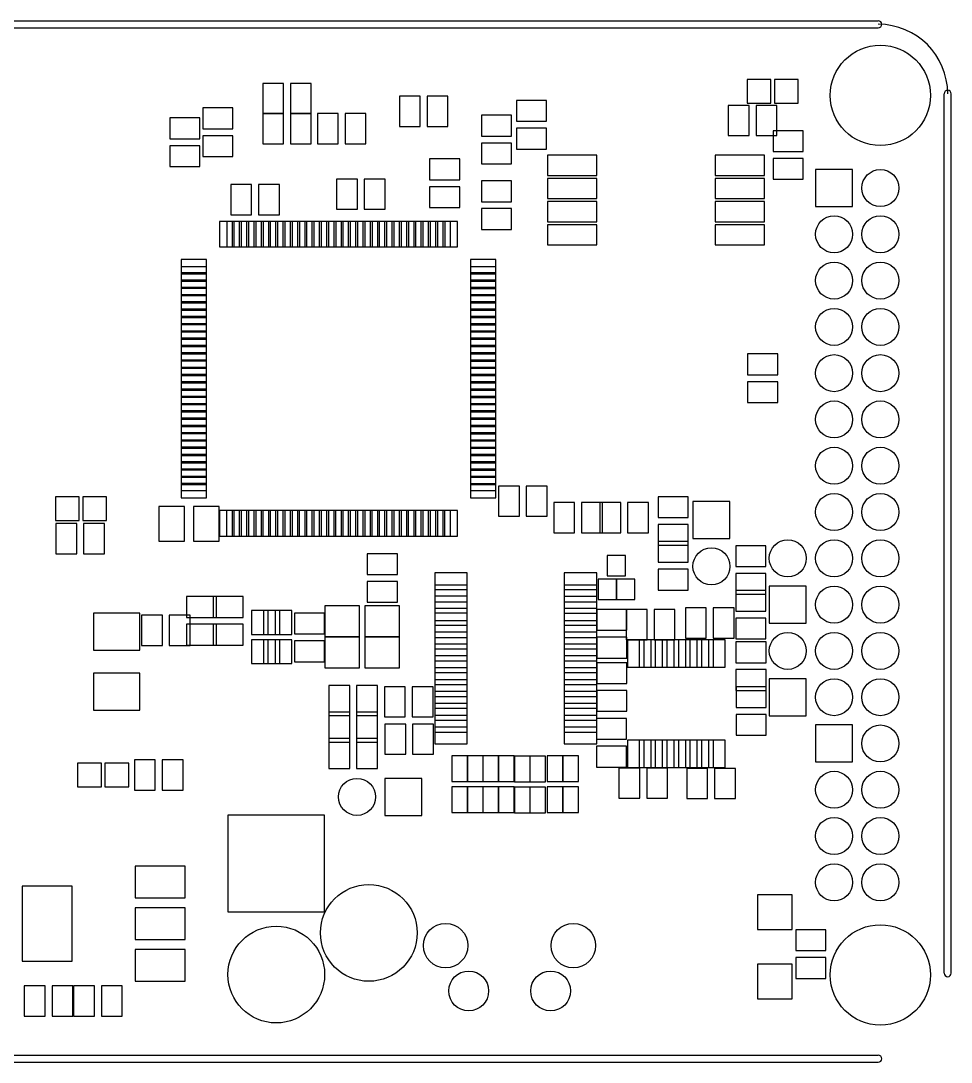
# Model space of a CAD drawing. Extents: x 32880 to 68030, y 27285 to 49782.
# Drawn here: x 47930 to 68030, y 27285 to 49782 of the extents above; entities that cross this region are included whole.
import ezdxf

# ---------------------------------------------------------------- set-up
doc = ezdxf.new("R2010")
doc.units = 0
doc.layers.add('BLACK', color=1, linetype='CONTINUOUS')

msp = doc.modelspace()

# ---------------------------------------------------------------- linework, layer by layer
at = {"layer": 'BLACK'}
for p, q in [((34455, 49782), (66455, 49782)), ((34455, 49632), (66455, 49632)), ((53606, 48428), (53156, 48428)), ((53156, 48428), (53156, 47778)), ((53606, 47778), (53606, 48428)), ((54206, 48428), (53756, 48428)), ((53756, 48428), (53756, 47778)), ((54206, 47778), (54206, 48428)), ((64135, 48518), (63621, 48518)), ((63621, 48518), (63621, 48004)), ((64135, 48004), (64135, 48518)), ((64725, 48518), (64211, 48518)), ((64211, 48518), (64211, 48004)), ((64725, 48004), (64725, 48518)), ((56109, 48152), (56109, 47502)), ((56559, 48152), (56109, 48152)), ((56559, 47502), (56559, 48152)), ((56709, 48152), (56709, 47502)), ((57159, 48152), (56709, 48152)), ((57159, 47502), (57159, 48152)), ((67880, 29207), (67880, 48207)), ((68030, 29207), (68030, 48207)), ((59290, 48061), (58640, 48061)), ((58640, 48061), (58640, 47611)), ((59290, 47611), (59290, 48061)), ((63665, 47956), (63215, 47956)), ((63215, 47956), (63215, 47306)), ((63621, 48004), (64135, 48004)), ((63665, 47306), (63665, 47956)), ((64265, 47956), (63815, 47956)), ((63815, 47956), (63815, 47306)), ((64211, 48004), (64725, 48004)), ((64265, 47306), (64265, 47956)), ((52510, 47900), (51860, 47900)), ((51860, 47900), (51860, 47450)), ((52510, 47450), (52510, 47900)), ((53156, 47778), (53606, 47778)), ((53606, 47778), (53156, 47778)), ((53156, 47778), (53156, 47128)), ((53606, 47128), (53606, 47778)), ((53756, 47778), (54206, 47778)), ((54206, 47778), (53756, 47778)), ((53756, 47778), (53756, 47128)), ((54206, 47128), (54206, 47778)), ((54337, 47778), (54337, 47128)), ((54787, 47778), (54337, 47778)), ((54787, 47128), (54787, 47778)), ((54937, 47778), (54937, 47128)), ((55387, 47778), (54937, 47778)), ((55387, 47128), (55387, 47778)), ((58534, 47742), (57884, 47742)), ((57884, 47742), (57884, 47292)), ((58534, 47292), (58534, 47742)), ((51801, 47683), (51151, 47683)), ((51151, 47683), (51151, 47233)), ((51801, 47233), (51801, 47683)), ((56109, 47502), (56559, 47502)), ((56709, 47502), (57159, 47502)), ((58640, 47611), (59290, 47611)), ((51860, 47450), (52510, 47450)), ((52510, 47300), (51860, 47300)), ((51860, 47300), (51860, 46850)), ((52510, 46850), (52510, 47300)), ((57884, 47292), (58534, 47292)), ((59290, 47461), (58640, 47461)), ((58640, 47461), (58640, 47011)), ((59290, 47011), (59290, 47461)), ((63215, 47306), (63665, 47306)), ((63815, 47306), (64265, 47306)), ((64833, 47408), (64183, 47408)), ((64183, 47408), (64183, 46958)), ((64833, 46958), (64833, 47408)), ((51151, 47233), (51801, 47233)), ((51801, 47083), (51151, 47083)), ((51151, 47083), (51151, 46633)), ((51801, 46633), (51801, 47083)), ((53156, 47128), (53606, 47128)), ((53756, 47128), (54206, 47128)), ((54337, 47128), (54787, 47128)), ((54937, 47128), (55387, 47128)), ((58534, 47142), (57884, 47142)), ((57884, 47142), (57884, 46692)), ((58534, 46692), (58534, 47142)), ((51860, 46850), (52510, 46850)), ((57412, 46797), (56762, 46797)), ((56762, 46797), (56762, 46347)), ((57412, 46347), (57412, 46797)), ((58640, 47011), (59290, 47011)), ((60372, 46878), (59306, 46878)), ((59306, 46878), (59306, 46442)), ((60372, 46442), (60372, 46878)), ((63994, 46878), (62928, 46878)), ((62928, 46878), (62928, 46442)), ((63994, 46442), (63994, 46878)), ((64183, 46958), (64833, 46958)), ((64833, 46808), (64183, 46808)), ((64183, 46808), (64183, 46358)), ((64833, 46358), (64833, 46808)), ((51151, 46633), (51801, 46633)), ((57884, 46692), (58534, 46692)), ((65900, 46570), (65100, 46570)), ((65100, 46570), (65100, 45770)), ((65900, 45770), (65900, 46570)), ((55201, 46361), (54751, 46361)), ((54751, 46361), (54751, 45711)), ((55201, 45711), (55201, 46361)), ((55801, 46361), (55351, 46361)), ((55351, 46361), (55351, 45711)), ((55801, 45711), (55801, 46361)), ((56762, 46347), (57412, 46347)), ((59306, 46442), (60372, 46442)), ((60372, 46378), (59306, 46378)), ((59306, 46378), (59306, 45942)), ((60372, 45942), (60372, 46378)), ((62928, 46442), (63994, 46442)), ((63994, 46378), (62928, 46378)), ((62928, 46378), (62928, 45942)), ((63994, 45942), (63994, 46378)), ((64183, 46358), (64833, 46358)), ((52467, 46243), (52467, 45593)), ((52917, 46243), (52467, 46243)), ((52917, 45593), (52917, 46243)), ((53067, 46243), (53067, 45593)), ((53517, 46243), (53067, 46243)), ((53517, 45593), (53517, 46243)), ((57412, 46197), (56762, 46197)), ((56762, 46197), (56762, 45747)), ((57412, 45747), (57412, 46197)), ((58534, 46325), (57884, 46325)), ((57884, 46325), (57884, 45875)), ((58534, 45875), (58534, 46325)), ((59306, 45942), (60372, 45942)), ((62928, 45942), (63994, 45942)), ((54751, 45711), (55201, 45711)), ((55351, 45711), (55801, 45711)), ((56762, 45747), (57412, 45747)), ((57884, 45875), (58534, 45875)), ((58534, 45725), (57884, 45725)), ((57884, 45725), (57884, 45275)), ((58534, 45275), (58534, 45725)), ((60372, 45878), (59306, 45878)), ((59306, 45878), (59306, 45442)), ((60372, 45442), (60372, 45878)), ((63994, 45878), (62928, 45878)), ((62928, 45878), (62928, 45442)), ((63994, 45442), (63994, 45878)), ((65100, 45770), (65900, 45770)), ((52501, 45450), (52221, 45450)), ((52221, 45450), (52221, 44900)), ((52658, 45450), (52378, 45450)), ((52378, 45450), (52378, 44900)), ((52467, 45593), (52917, 45593)), ((52501, 44900), (52501, 45450)), ((52815, 45450), (52535, 45450)), ((52535, 45450), (52535, 44900)), ((52658, 44900), (52658, 45450)), ((52972, 45450), (52692, 45450)), ((52692, 45450), (52692, 44900)), ((52815, 44900), (52815, 45450)), ((53129, 45450), (52849, 45450)), ((52849, 45450), (52849, 44900)), ((52972, 44900), (52972, 45450)), ((53286, 45450), (53006, 45450)), ((53006, 45450), (53006, 44900)), ((53067, 45593), (53517, 45593)), ((53129, 44900), (53129, 45450)), ((53443, 45450), (53163, 45450)), ((53163, 45450), (53163, 44900)), ((53286, 44900), (53286, 45450)), ((53600, 45450), (53320, 45450)), ((53320, 45450), (53320, 44900)), ((53443, 44900), (53443, 45450)), ((53757, 45450), (53477, 45450)), ((53477, 45450), (53477, 44900)), ((53600, 44900), (53600, 45450)), ((53914, 45450), (53634, 45450)), ((53634, 45450), (53634, 44900)), ((53757, 44900), (53757, 45450)), ((54071, 45450), (53791, 45450)), ((53791, 45450), (53791, 44900)), ((53914, 44900), (53914, 45450)), ((54228, 45450), (53948, 45450)), ((53948, 45450), (53948, 44900)), ((54071, 44900), (54071, 45450)), ((54385, 45450), (54105, 45450)), ((54105, 45450), (54105, 44900)), ((54228, 44900), (54228, 45450)), ((54542, 45450), (54262, 45450)), ((54262, 45450), (54262, 44900)), ((54385, 44900), (54385, 45450)), ((54699, 45450), (54419, 45450)), ((54419, 45450), (54419, 44900)), ((54542, 44900), (54542, 45450)), ((54856, 45450), (54576, 45450)), ((54576, 45450), (54576, 44900)), ((54699, 44900), (54699, 45450)), ((55013, 45450), (54733, 45450)), ((54733, 45450), (54733, 44900)), ((54856, 44900), (54856, 45450)), ((55170, 45450), (54890, 45450)), ((54890, 45450), (54890, 44900)), ((55013, 44900), (55013, 45450)), ((55327, 45450), (55047, 45450)), ((55047, 45450), (55047, 44900)), ((55170, 44900), (55170, 45450)), ((55484, 45450), (55204, 45450)), ((55204, 45450), (55204, 44900)), ((55327, 44900), (55327, 45450)), ((55641, 45450), (55361, 45450)), ((55361, 45450), (55361, 44900)), ((55484, 44900), (55484, 45450)), ((55798, 45450), (55518, 45450)), ((55518, 45450), (55518, 44900)), ((55641, 44900), (55641, 45450)), ((55955, 45450), (55675, 45450)), ((55675, 45450), (55675, 44900)), ((55798, 44900), (55798, 45450)), ((56112, 45450), (55832, 45450)), ((55832, 45450), (55832, 44900)), ((55955, 44900), (55955, 45450)), ((56269, 45450), (55989, 45450)), ((55989, 45450), (55989, 44900)), ((56112, 44900), (56112, 45450)), ((56426, 45450), (56146, 45450)), ((56146, 45450), (56146, 44900)), ((56269, 44900), (56269, 45450)), ((56583, 45450), (56303, 45450)), ((56303, 45450), (56303, 44900)), ((56426, 44900), (56426, 45450)), ((56740, 45450), (56460, 45450)), ((56460, 45450), (56460, 44900)), ((56583, 44900), (56583, 45450)), ((56897, 45450), (56617, 45450)), ((56617, 45450), (56617, 44900)), ((56740, 44900), (56740, 45450)), ((57054, 45450), (56774, 45450)), ((56774, 45450), (56774, 44900)), ((56897, 44900), (56897, 45450)), ((57211, 45450), (56931, 45450)), ((56931, 45450), (56931, 44900)), ((57054, 44900), (57054, 45450)), ((57368, 45450), (57088, 45450)), ((57088, 45450), (57088, 44900)), ((57211, 44900), (57211, 45450)), ((57368, 44900), (57368, 45450)), ((57884, 45275), (58534, 45275)), ((59306, 45442), (60372, 45442)), ((60372, 45378), (59306, 45378)), ((59306, 45378), (59306, 44942)), ((60372, 44942), (60372, 45378)), ((62928, 45442), (63994, 45442)), ((63994, 45378), (62928, 45378)), ((62928, 45378), (62928, 44942)), ((63994, 44942), (63994, 45378)), ((52221, 44900), (52501, 44900)), ((52378, 44900), (52658, 44900)), ((52535, 44900), (52815, 44900)), ((52692, 44900), (52972, 44900)), ((52849, 44900), (53129, 44900)), ((53006, 44900), (53286, 44900)), ((53163, 44900), (53443, 44900)), ((53320, 44900), (53600, 44900)), ((53477, 44900), (53757, 44900)), ((53634, 44900), (53914, 44900)), ((53791, 44900), (54071, 44900)), ((53948, 44900), (54228, 44900)), ((54105, 44900), (54385, 44900)), ((54262, 44900), (54542, 44900)), ((54419, 44900), (54699, 44900)), ((54576, 44900), (54856, 44900)), ((54733, 44900), (55013, 44900)), ((54890, 44900), (55170, 44900)), ((55047, 44900), (55327, 44900)), ((55204, 44900), (55484, 44900)), ((55361, 44900), (55641, 44900)), ((55518, 44900), (55798, 44900)), ((55675, 44900), (55955, 44900)), ((55832, 44900), (56112, 44900)), ((55989, 44900), (56269, 44900)), ((56146, 44900), (56426, 44900)), ((56303, 44900), (56583, 44900)), ((56460, 44900), (56740, 44900)), ((56617, 44900), (56897, 44900)), ((56774, 44900), (57054, 44900)), ((56931, 44900), (57211, 44900)), ((57088, 44900), (57368, 44900)), ((59306, 44942), (60372, 44942)), ((62928, 44942), (63994, 44942)), ((51944, 44624), (51394, 44624)), ((51394, 44624), (51394, 44344)), ((51944, 44344), (51944, 44624)), ((58194, 44623), (57644, 44623)), ((57644, 44623), (57644, 44343)), ((58194, 44343), (58194, 44623)), ((51944, 44467), (51394, 44467)), ((51394, 44467), (51394, 44187)), ((51394, 44344), (51944, 44344)), ((51944, 44187), (51944, 44467)), ((58194, 44466), (57644, 44466)), ((57644, 44466), (57644, 44186)), ((57644, 44343), (58194, 44343)), ((58194, 44186), (58194, 44466)), ((51944, 44310), (51394, 44310)), ((51394, 44310), (51394, 44030)), ((51394, 44187), (51944, 44187)), ((51944, 44153), (51394, 44153)), ((51394, 44153), (51394, 43873)), ((51944, 44030), (51944, 44310)), ((51944, 43873), (51944, 44153)), ((58194, 44309), (57644, 44309)), ((57644, 44309), (57644, 44029)), ((57644, 44186), (58194, 44186)), ((58194, 44152), (57644, 44152)), ((57644, 44152), (57644, 43872)), ((58194, 44029), (58194, 44309)), ((58194, 43872), (58194, 44152)), ((51394, 44030), (51944, 44030)), ((51944, 43996), (51394, 43996)), ((51394, 43996), (51394, 43716)), ((51394, 43873), (51944, 43873)), ((51944, 43716), (51944, 43996)), ((57644, 44029), (58194, 44029)), ((58194, 43995), (57644, 43995)), ((57644, 43995), (57644, 43715)), ((57644, 43872), (58194, 43872)), ((58194, 43715), (58194, 43995)), ((51944, 43839), (51394, 43839)), ((51394, 43839), (51394, 43559)), ((51394, 43716), (51944, 43716)), ((51944, 43682), (51394, 43682)), ((51394, 43682), (51394, 43402)), ((51944, 43559), (51944, 43839)), ((51944, 43402), (51944, 43682)), ((58194, 43838), (57644, 43838)), ((57644, 43838), (57644, 43558)), ((57644, 43715), (58194, 43715)), ((58194, 43681), (57644, 43681)), ((57644, 43681), (57644, 43401)), ((58194, 43558), (58194, 43838)), ((58194, 43401), (58194, 43681)), ((51394, 43559), (51944, 43559)), ((51944, 43525), (51394, 43525)), ((51394, 43525), (51394, 43245)), ((51944, 43245), (51944, 43525)), ((57644, 43558), (58194, 43558)), ((58194, 43524), (57644, 43524)), ((57644, 43524), (57644, 43244)), ((58194, 43244), (58194, 43524)), ((51394, 43402), (51944, 43402)), ((51944, 43368), (51394, 43368)), ((51394, 43368), (51394, 43088)), ((51394, 43245), (51944, 43245)), ((51944, 43211), (51394, 43211)), ((51394, 43211), (51394, 42931)), ((51944, 43088), (51944, 43368)), ((51944, 42931), (51944, 43211)), ((57644, 43401), (58194, 43401)), ((58194, 43367), (57644, 43367)), ((57644, 43367), (57644, 43087)), ((57644, 43244), (58194, 43244)), ((58194, 43210), (57644, 43210)), ((57644, 43210), (57644, 42930)), ((58194, 43087), (58194, 43367)), ((58194, 42930), (58194, 43210)), ((51394, 43088), (51944, 43088)), ((51944, 43054), (51394, 43054)), ((51394, 43054), (51394, 42774)), ((51944, 42774), (51944, 43054)), ((57644, 43087), (58194, 43087)), ((58194, 43053), (57644, 43053)), ((57644, 43053), (57644, 42773)), ((58194, 42773), (58194, 43053)), ((51394, 42931), (51944, 42931)), ((51944, 42897), (51394, 42897)), ((51394, 42897), (51394, 42617)), ((51394, 42774), (51944, 42774)), ((51944, 42617), (51944, 42897)), ((57644, 42930), (58194, 42930)), ((58194, 42896), (57644, 42896)), ((57644, 42896), (57644, 42616)), ((57644, 42773), (58194, 42773)), ((58194, 42616), (58194, 42896)), ((51944, 42740), (51394, 42740)), ((51394, 42740), (51394, 42460)), ((51394, 42617), (51944, 42617)), ((51944, 42583), (51394, 42583)), ((51394, 42583), (51394, 42303)), ((51944, 42460), (51944, 42740)), ((51944, 42303), (51944, 42583)), ((58194, 42739), (57644, 42739)), ((57644, 42739), (57644, 42459)), ((57644, 42616), (58194, 42616)), ((58194, 42582), (57644, 42582)), ((57644, 42582), (57644, 42302)), ((58194, 42459), (58194, 42739)), ((58194, 42302), (58194, 42582)), ((64282, 42585), (63632, 42585)), ((63632, 42585), (63632, 42135)), ((64282, 42135), (64282, 42585)), ((51394, 42460), (51944, 42460)), ((51944, 42426), (51394, 42426)), ((51394, 42426), (51394, 42146)), ((51394, 42303), (51944, 42303)), ((51944, 42146), (51944, 42426)), ((57644, 42459), (58194, 42459)), ((58194, 42425), (57644, 42425)), ((57644, 42425), (57644, 42145)), ((57644, 42302), (58194, 42302)), ((58194, 42145), (58194, 42425)), ((51944, 42269), (51394, 42269)), ((51394, 42269), (51394, 41989)), ((51394, 42146), (51944, 42146)), ((51944, 42112), (51394, 42112)), ((51394, 42112), (51394, 41832)), ((51944, 41989), (51944, 42269)), ((51944, 41832), (51944, 42112)), ((58194, 42268), (57644, 42268)), ((57644, 42268), (57644, 41988)), ((57644, 42145), (58194, 42145)), ((58194, 42111), (57644, 42111)), ((57644, 42111), (57644, 41831)), ((58194, 41988), (58194, 42268)), ((58194, 41831), (58194, 42111)), ((63632, 42135), (64282, 42135)), ((51394, 41989), (51944, 41989)), ((51944, 41955), (51394, 41955)), ((51394, 41955), (51394, 41675)), ((51944, 41675), (51944, 41955)), ((57644, 41988), (58194, 41988)), ((58194, 41954), (57644, 41954)), ((57644, 41954), (57644, 41674)), ((58194, 41674), (58194, 41954)), ((64282, 41985), (63632, 41985)), ((63632, 41985), (63632, 41535)), ((64282, 41535), (64282, 41985)), ((51394, 41832), (51944, 41832)), ((51944, 41798), (51394, 41798)), ((51394, 41798), (51394, 41518)), ((51394, 41675), (51944, 41675)), ((51944, 41641), (51394, 41641)), ((51394, 41641), (51394, 41361)), ((51944, 41518), (51944, 41798)), ((51944, 41361), (51944, 41641)), ((57644, 41831), (58194, 41831)), ((58194, 41797), (57644, 41797)), ((57644, 41797), (57644, 41517)), ((57644, 41674), (58194, 41674)), ((58194, 41640), (57644, 41640)), ((57644, 41640), (57644, 41360)), ((58194, 41517), (58194, 41797)), ((58194, 41360), (58194, 41640)), ((51394, 41518), (51944, 41518)), ((51944, 41484), (51394, 41484)), ((51394, 41484), (51394, 41204)), ((51944, 41204), (51944, 41484)), ((57644, 41517), (58194, 41517)), ((58194, 41483), (57644, 41483)), ((57644, 41483), (57644, 41203)), ((58194, 41203), (58194, 41483)), ((63632, 41535), (64282, 41535)), ((51394, 41361), (51944, 41361)), ((51944, 41327), (51394, 41327)), ((51394, 41327), (51394, 41047)), ((51394, 41204), (51944, 41204)), ((51944, 41170), (51394, 41170)), ((51394, 41170), (51394, 40890)), ((51944, 41047), (51944, 41327)), ((51944, 40890), (51944, 41170)), ((57644, 41360), (58194, 41360)), ((58194, 41326), (57644, 41326)), ((57644, 41326), (57644, 41046)), ((57644, 41203), (58194, 41203)), ((58194, 41046), (58194, 41326)), ((51394, 41047), (51944, 41047)), ((51944, 41013), (51394, 41013)), ((51394, 41013), (51394, 40733)), ((51944, 40733), (51944, 41013)), ((58194, 41169), (57644, 41169)), ((57644, 41169), (57644, 40889)), ((57644, 41046), (58194, 41046)), ((58194, 41012), (57644, 41012)), ((57644, 41012), (57644, 40732)), ((58194, 40889), (58194, 41169)), ((58194, 40732), (58194, 41012)), ((51394, 40890), (51944, 40890)), ((51944, 40856), (51394, 40856)), ((51394, 40856), (51394, 40576)), ((51394, 40733), (51944, 40733)), ((51944, 40576), (51944, 40856)), ((57644, 40889), (58194, 40889)), ((58194, 40855), (57644, 40855)), ((57644, 40855), (57644, 40575)), ((57644, 40732), (58194, 40732)), ((58194, 40575), (58194, 40855)), ((51944, 40699), (51394, 40699)), ((51394, 40699), (51394, 40419)), ((51394, 40576), (51944, 40576)), ((51944, 40542), (51394, 40542)), ((51394, 40542), (51394, 40262)), ((51944, 40419), (51944, 40699)), ((51944, 40262), (51944, 40542)), ((58194, 40698), (57644, 40698)), ((57644, 40698), (57644, 40418)), ((57644, 40575), (58194, 40575)), ((58194, 40541), (57644, 40541)), ((57644, 40541), (57644, 40261)), ((58194, 40418), (58194, 40698)), ((58194, 40261), (58194, 40541)), ((51394, 40419), (51944, 40419)), ((51944, 40385), (51394, 40385)), ((51394, 40385), (51394, 40105)), ((51944, 40105), (51944, 40385)), ((57644, 40418), (58194, 40418)), ((58194, 40384), (57644, 40384)), ((57644, 40384), (57644, 40104)), ((58194, 40104), (58194, 40384)), ((51394, 40262), (51944, 40262)), ((51944, 40228), (51394, 40228)), ((51394, 40228), (51394, 39948)), ((51394, 40105), (51944, 40105)), ((51944, 40071), (51394, 40071)), ((51394, 40071), (51394, 39791)), ((51944, 39948), (51944, 40228)), ((51944, 39791), (51944, 40071)), ((57644, 40261), (58194, 40261)), ((58194, 40227), (57644, 40227)), ((57644, 40227), (57644, 39947)), ((57644, 40104), (58194, 40104)), ((58194, 40070), (57644, 40070)), ((57644, 40070), (57644, 39790)), ((58194, 39947), (58194, 40227)), ((58194, 39790), (58194, 40070)), ((51394, 39948), (51944, 39948)), ((51944, 39914), (51394, 39914)), ((51394, 39914), (51394, 39634)), ((51944, 39634), (51944, 39914)), ((57644, 39947), (58194, 39947)), ((58194, 39913), (57644, 39913)), ((57644, 39913), (57644, 39633)), ((58194, 39633), (58194, 39913)), ((51394, 39791), (51944, 39791)), ((51944, 39757), (51394, 39757)), ((51394, 39757), (51394, 39477)), ((51394, 39634), (51944, 39634)), ((51944, 39477), (51944, 39757)), ((57644, 39790), (58194, 39790)), ((58194, 39756), (57644, 39756)), ((57644, 39756), (57644, 39476)), ((57644, 39633), (58194, 39633)), ((58194, 39476), (58194, 39756)), ((58251, 39731), (58251, 39081)), ((58701, 39731), (58251, 39731)), ((58701, 39081), (58701, 39731)), ((58851, 39731), (58851, 39081)), ((59301, 39731), (58851, 39731)), ((59301, 39081), (59301, 39731)), ((48680, 39502), (48680, 38988)), ((49194, 39502), (48680, 39502)), ((49194, 38988), (49194, 39502)), ((49270, 39502), (49270, 38988)), ((49784, 39502), (49270, 39502)), ((49784, 38988), (49784, 39502)), ((51394, 39477), (51944, 39477)), ((57644, 39476), (58194, 39476)), ((59894, 39373), (59444, 39373)), ((59444, 39373), (59444, 38723)), ((59894, 38723), (59894, 39373)), ((60494, 39373), (60044, 39373)), ((60044, 39373), (60044, 38723)), ((60890, 39373), (60440, 39373)), ((60440, 39373), (60440, 38723)), ((60494, 38723), (60494, 39373)), ((60890, 38723), (60890, 39373)), ((61490, 39373), (61040, 39373)), ((61040, 39373), (61040, 38723)), ((61490, 38723), (61490, 39373)), ((62350, 39502), (61700, 39502)), ((61700, 39502), (61700, 39052)), ((62350, 39052), (62350, 39502)), ((63251, 39397), (62451, 39397)), ((62451, 39397), (62451, 38597)), ((63251, 38597), (63251, 39397)), ((51463, 39293), (50913, 39293)), ((50913, 39293), (50913, 38543)), ((51463, 38543), (51463, 39293)), ((52213, 39293), (51663, 39293)), ((51663, 39293), (51663, 38543)), ((52213, 38543), (52213, 39293)), ((52500, 39200), (52220, 39200)), ((52220, 39200), (52220, 38650)), ((52657, 39200), (52377, 39200)), ((52377, 39200), (52377, 38650)), ((52500, 38650), (52500, 39200)), ((52814, 39200), (52534, 39200)), ((52534, 39200), (52534, 38650)), ((52657, 38650), (52657, 39200)), ((52971, 39200), (52691, 39200)), ((52691, 39200), (52691, 38650)), ((52814, 38650), (52814, 39200)), ((53128, 39200), (52848, 39200)), ((52848, 39200), (52848, 38650)), ((52971, 38650), (52971, 39200)), ((53285, 39200), (53005, 39200)), ((53005, 39200), (53005, 38650)), ((53128, 38650), (53128, 39200)), ((53442, 39200), (53162, 39200)), ((53162, 39200), (53162, 38650)), ((53285, 38650), (53285, 39200)), ((53599, 39200), (53319, 39200)), ((53319, 39200), (53319, 38650)), ((53442, 38650), (53442, 39200)), ((53756, 39200), (53476, 39200)), ((53476, 39200), (53476, 38650)), ((53599, 38650), (53599, 39200)), ((53913, 39200), (53633, 39200)), ((53633, 39200), (53633, 38650)), ((53756, 38650), (53756, 39200)), ((54070, 39200), (53790, 39200)), ((53790, 39200), (53790, 38650)), ((53913, 38650), (53913, 39200)), ((54227, 39200), (53947, 39200)), ((53947, 39200), (53947, 38650)), ((54070, 38650), (54070, 39200)), ((54384, 39200), (54104, 39200)), ((54104, 39200), (54104, 38650)), ((54227, 38650), (54227, 39200)), ((54541, 39200), (54261, 39200)), ((54261, 39200), (54261, 38650)), ((54384, 38650), (54384, 39200)), ((54698, 39200), (54418, 39200)), ((54418, 39200), (54418, 38650)), ((54541, 38650), (54541, 39200)), ((54855, 39200), (54575, 39200)), ((54575, 39200), (54575, 38650)), ((54698, 38650), (54698, 39200)), ((55012, 39200), (54732, 39200)), ((54732, 39200), (54732, 38650)), ((54855, 38650), (54855, 39200)), ((55169, 39200), (54889, 39200)), ((54889, 39200), (54889, 38650)), ((55012, 38650), (55012, 39200)), ((55326, 39200), (55046, 39200)), ((55046, 39200), (55046, 38650)), ((55169, 38650), (55169, 39200)), ((55483, 39200), (55203, 39200)), ((55203, 39200), (55203, 38650)), ((55326, 38650), (55326, 39200)), ((55640, 39200), (55360, 39200)), ((55360, 39200), (55360, 38650)), ((55483, 38650), (55483, 39200)), ((55797, 39200), (55517, 39200)), ((55517, 39200), (55517, 38650)), ((55640, 38650), (55640, 39200)), ((55954, 39200), (55674, 39200)), ((55674, 39200), (55674, 38650)), ((55797, 38650), (55797, 39200)), ((56111, 39200), (55831, 39200)), ((55831, 39200), (55831, 38650)), ((55954, 38650), (55954, 39200)), ((56268, 39200), (55988, 39200)), ((55988, 39200), (55988, 38650)), ((56111, 38650), (56111, 39200)), ((56425, 39200), (56145, 39200)), ((56145, 39200), (56145, 38650)), ((56268, 38650), (56268, 39200)), ((56582, 39200), (56302, 39200)), ((56302, 39200), (56302, 38650)), ((56425, 38650), (56425, 39200)), ((56739, 39200), (56459, 39200)), ((56459, 39200), (56459, 38650)), ((56582, 38650), (56582, 39200)), ((56896, 39200), (56616, 39200)), ((56616, 39200), (56616, 38650)), ((56739, 38650), (56739, 39200)), ((57053, 39200), (56773, 39200)), ((56773, 39200), (56773, 38650)), ((56896, 38650), (56896, 39200)), ((57210, 39200), (56930, 39200)), ((56930, 39200), (56930, 38650)), ((57053, 38650), (57053, 39200)), ((57367, 39200), (57087, 39200)), ((57087, 39200), (57087, 38650)), ((57210, 38650), (57210, 39200)), ((57367, 38650), (57367, 39200)), ((48680, 38988), (49194, 38988)), ((48688, 38920), (48688, 38270)), ((49138, 38920), (48688, 38920)), ((49138, 38270), (49138, 38920)), ((49270, 38988), (49784, 38988)), ((49288, 38920), (49288, 38270)), ((49738, 38920), (49288, 38920)), ((49738, 38270), (49738, 38920)), ((58251, 39081), (58701, 39081)), ((58851, 39081), (59301, 39081)), ((61700, 39052), (62350, 39052)), ((59444, 38723), (59894, 38723)), ((60044, 38723), (60494, 38723)), ((60440, 38723), (60890, 38723)), ((61040, 38723), (61490, 38723)), ((62350, 38902), (61700, 38902)), ((61700, 38902), (61700, 38452)), ((62350, 38452), (62350, 38902)), ((50913, 38543), (51463, 38543)), ((51663, 38543), (52213, 38543)), ((52220, 38650), (52500, 38650)), ((52377, 38650), (52657, 38650)), ((52534, 38650), (52814, 38650)), ((52691, 38650), (52971, 38650)), ((52848, 38650), (53128, 38650)), ((53005, 38650), (53285, 38650)), ((53162, 38650), (53442, 38650)), ((53319, 38650), (53599, 38650)), ((53476, 38650), (53756, 38650)), ((53633, 38650), (53913, 38650)), ((53790, 38650), (54070, 38650)), ((53947, 38650), (54227, 38650)), ((54104, 38650), (54384, 38650)), ((54261, 38650), (54541, 38650)), ((54418, 38650), (54698, 38650)), ((54575, 38650), (54855, 38650)), ((54732, 38650), (55012, 38650)), ((54889, 38650), (55169, 38650)), ((55046, 38650), (55326, 38650)), ((55203, 38650), (55483, 38650)), ((55360, 38650), (55640, 38650)), ((55517, 38650), (55797, 38650)), ((55674, 38650), (55954, 38650)), ((55831, 38650), (56111, 38650)), ((55988, 38650), (56268, 38650)), ((56145, 38650), (56425, 38650)), ((56302, 38650), (56582, 38650)), ((56459, 38650), (56739, 38650)), ((56616, 38650), (56896, 38650)), ((56773, 38650), (57053, 38650)), ((56930, 38650), (57210, 38650)), ((57087, 38650), (57367, 38650)), ((62350, 38534), (61700, 38534)), ((61700, 38534), (61700, 38084)), ((62350, 38084), (62350, 38534)), ((62451, 38597), (63251, 38597)), ((48688, 38270), (49138, 38270)), ((49288, 38270), (49738, 38270)), ((56065, 38270), (55415, 38270)), ((55415, 38270), (55415, 37820)), ((56065, 37820), (56065, 38270)), ((61700, 38452), (62350, 38452)), ((64029, 38443), (63379, 38443)), ((63379, 38443), (63379, 37993)), ((64029, 37993), (64029, 38443)), ((60601, 38230), (60601, 37794)), ((60997, 38230), (60601, 38230)), ((60997, 37794), (60997, 38230)), ((61700, 38084), (62350, 38084)), ((55415, 37820), (56065, 37820)), ((57572, 37853), (56872, 37853)), ((56872, 37853), (56872, 37493)), ((57572, 37493), (57572, 37853)), ((60372, 37853), (59672, 37853)), ((59672, 37853), (59672, 37493)), ((60372, 37493), (60372, 37853)), ((62350, 37934), (61700, 37934)), ((61700, 37934), (61700, 37484)), ((62350, 37484), (62350, 37934)), ((63379, 37993), (64029, 37993)), ((64029, 37843), (63379, 37843)), ((63379, 37843), (63379, 37393)), ((64029, 37393), (64029, 37843)), ((56065, 37670), (55415, 37670)), ((55415, 37670), (55415, 37220)), ((56065, 37220), (56065, 37670)), ((57572, 37593), (56872, 37593)), ((56872, 37593), (56872, 37233)), ((57572, 37233), (57572, 37593)), ((60372, 37593), (59672, 37593)), ((59672, 37593), (59672, 37233)), ((60372, 37233), (60372, 37593)), ((60405, 37720), (60405, 37284)), ((60801, 37720), (60405, 37720)), ((60601, 37794), (60997, 37794)), ((60797, 37720), (60797, 37284)), ((61193, 37720), (60797, 37720)), ((60801, 37284), (60801, 37720)), ((61193, 37284), (61193, 37720)), ((64900, 37570), (64100, 37570)), ((64100, 37570), (64100, 36770)), ((64900, 36770), (64900, 37570)), ((56872, 37493), (57572, 37493)), ((57572, 37353), (56872, 37353)), ((56872, 37353), (56872, 36993)), ((57572, 36993), (57572, 37353)), ((59672, 37493), (60372, 37493)), ((61700, 37484), (62350, 37484)), ((64029, 37478), (63379, 37478)), ((63379, 37478), (63379, 37028)), ((63379, 37393), (64029, 37393)), ((64029, 37028), (64029, 37478)), ((52160, 37345), (51510, 37345)), ((51510, 37345), (51510, 36895)), ((52734, 37345), (52084, 37345)), ((52084, 37345), (52084, 36895)), ((52160, 36895), (52160, 37345)), ((52734, 36895), (52734, 37345)), ((55249, 37144), (54499, 37144)), ((54499, 37144), (54499, 36472)), ((55249, 36472), (55249, 37144)), ((56115, 37144), (55365, 37144)), ((55365, 37144), (55365, 36472)), ((55415, 37220), (56065, 37220)), ((56115, 36472), (56115, 37144)), ((56872, 37233), (57572, 37233)), ((60372, 37343), (59672, 37343)), ((59672, 37343), (59672, 36983)), ((59672, 37233), (60372, 37233)), ((60372, 36983), (60372, 37343)), ((60405, 37284), (60801, 37284)), ((60797, 37284), (61193, 37284)), ((50500, 36988), (49500, 36988)), ((49500, 36988), (49500, 36188)), ((50500, 36188), (50500, 36988)), ((50988, 36940), (50538, 36940)), ((50538, 36940), (50538, 36290)), ((50988, 36290), (50988, 36940)), ((51588, 36940), (51138, 36940)), ((51138, 36940), (51138, 36290)), ((51588, 36290), (51588, 36940)), ((53273, 37040), (52917, 37040)), ((52917, 37040), (52917, 36526)), ((53528, 37040), (53172, 37040)), ((53172, 37040), (53172, 36526)), ((53273, 36526), (53273, 37040)), ((53783, 37040), (53427, 37040)), ((53427, 37040), (53427, 36526)), ((53528, 36526), (53528, 37040)), ((53783, 36526), (53783, 37040)), ((54490, 36986), (53840, 36986)), ((53840, 36986), (53840, 36536)), ((54490, 36536), (54490, 36986)), ((57572, 37083), (56872, 37083)), ((56872, 37083), (56872, 36723)), ((56872, 36993), (57572, 36993)), ((57572, 36723), (57572, 37083)), ((60372, 37083), (59672, 37083)), ((59672, 37083), (59672, 36723)), ((59672, 36983), (60372, 36983)), ((60372, 36723), (60372, 37083)), ((61022, 37065), (60372, 37065)), ((60372, 37065), (60372, 36615)), ((61461, 37061), (61011, 37061)), ((61011, 37061), (61011, 36411)), ((61022, 36615), (61022, 37065)), ((61461, 36411), (61461, 37061)), ((62061, 37061), (61611, 37061)), ((61611, 37061), (61611, 36411)), ((62061, 36411), (62061, 37061)), ((62290, 37097), (62290, 36447)), ((62740, 37097), (62290, 37097)), ((62740, 36447), (62740, 37097)), ((62890, 37097), (62890, 36447)), ((63340, 37097), (62890, 37097)), ((63340, 36447), (63340, 37097)), ((63379, 37028), (64029, 37028)), ((51510, 36895), (52160, 36895)), ((52160, 36745), (51510, 36745)), ((51510, 36745), (51510, 36295)), ((52084, 36895), (52734, 36895)), ((52734, 36745), (52084, 36745)), ((52084, 36745), (52084, 36295)), ((52160, 36295), (52160, 36745)), ((52734, 36295), (52734, 36745)), ((57572, 36823), (56872, 36823)), ((56872, 36823), (56872, 36463)), ((56872, 36723), (57572, 36723)), ((57572, 36463), (57572, 36823)), ((60372, 36823), (59672, 36823)), ((59672, 36823), (59672, 36463)), ((59672, 36723), (60372, 36723)), ((60372, 36463), (60372, 36823)), ((64029, 36878), (63379, 36878)), ((63379, 36878), (63379, 36428)), ((64029, 36428), (64029, 36878)), ((64100, 36770), (64900, 36770)), ((52917, 36526), (53273, 36526)), ((53172, 36526), (53528, 36526)), ((53427, 36526), (53783, 36526)), ((53840, 36536), (54490, 36536)), ((55249, 36475), (54499, 36475)), ((54499, 36475), (54499, 35803)), ((54499, 36472), (55249, 36472)), ((55249, 35803), (55249, 36475)), ((56115, 36475), (55365, 36475)), ((55365, 36475), (55365, 35803)), ((55365, 36472), (56115, 36472)), ((56115, 35803), (56115, 36475)), ((57572, 36573), (56872, 36573)), ((56872, 36573), (56872, 36213)), ((56872, 36463), (57572, 36463)), ((57572, 36213), (57572, 36573)), ((60372, 36573), (59672, 36573)), ((59672, 36573), (59672, 36213)), ((59672, 36463), (60372, 36463)), ((60372, 36615), (61022, 36615)), ((60372, 36213), (60372, 36573)), ((61022, 36465), (60372, 36465)), ((60372, 36465), (60372, 36015)), ((61022, 36015), (61022, 36465)), ((62290, 36447), (62740, 36447)), ((62890, 36447), (63340, 36447)), ((50538, 36290), (50988, 36290)), ((51138, 36290), (51588, 36290)), ((51510, 36295), (52160, 36295)), ((52084, 36295), (52734, 36295)), ((53273, 36412), (52917, 36412)), ((52917, 36412), (52917, 35898)), ((53528, 36412), (53172, 36412)), ((53172, 36412), (53172, 35898)), ((53273, 35898), (53273, 36412)), ((53783, 36412), (53427, 36412)), ((53427, 36412), (53427, 35898)), ((53528, 35898), (53528, 36412)), ((53783, 35898), (53783, 36412)), ((54490, 36386), (53840, 36386)), ((53840, 36386), (53840, 35936)), ((54490, 35936), (54490, 36386)), ((57572, 36313), (56872, 36313)), ((56872, 36313), (56872, 35953)), ((57572, 35953), (57572, 36313)), ((60372, 36313), (59672, 36313)), ((59672, 36313), (59672, 35953)), ((60372, 35953), (60372, 36313)), ((61011, 36411), (61461, 36411)), ((61394, 36409), (61038, 36409)), ((61038, 36409), (61038, 35817)), ((61644, 36409), (61288, 36409)), ((61288, 36409), (61288, 35817)), ((61394, 35817), (61394, 36409)), ((61894, 36409), (61538, 36409)), ((61538, 36409), (61538, 35817)), ((61611, 36411), (62061, 36411)), ((61644, 35817), (61644, 36409)), ((62144, 36409), (61788, 36409)), ((61788, 36409), (61788, 35817)), ((61894, 35817), (61894, 36409)), ((62394, 36409), (62038, 36409)), ((62038, 36409), (62038, 35817)), ((62144, 35817), (62144, 36409)), ((62644, 36409), (62288, 36409)), ((62288, 36409), (62288, 35817)), ((62394, 35817), (62394, 36409)), ((62894, 36409), (62538, 36409)), ((62538, 36409), (62538, 35817)), ((62644, 35817), (62644, 36409)), ((63144, 36409), (62788, 36409)), ((62788, 36409), (62788, 35817)), ((62894, 35817), (62894, 36409)), ((63144, 35817), (63144, 36409)), ((63379, 36428), (64029, 36428)), ((64030, 36365), (63380, 36365)), ((63380, 36365), (63380, 35915)), ((64030, 35915), (64030, 36365)), ((49500, 36188), (50500, 36188)), ((56872, 36213), (57572, 36213)), ((57572, 36063), (56872, 36063)), ((56872, 36063), (56872, 35703)), ((57572, 35703), (57572, 36063)), ((59672, 36213), (60372, 36213)), ((60372, 36063), (59672, 36063)), ((59672, 36063), (59672, 35703)), ((60372, 35703), (60372, 36063)), ((60372, 36015), (61022, 36015)), ((52917, 35898), (53273, 35898)), ((53172, 35898), (53528, 35898)), ((53427, 35898), (53783, 35898)), ((53840, 35936), (54490, 35936)), ((54499, 35803), (55249, 35803)), ((55365, 35803), (56115, 35803)), ((56872, 35953), (57572, 35953)), ((57572, 35803), (56872, 35803)), ((56872, 35803), (56872, 35443)), ((57572, 35443), (57572, 35803)), ((59672, 35953), (60372, 35953)), ((60372, 35803), (59672, 35803)), ((59672, 35803), (59672, 35443)), ((61022, 35915), (60372, 35915)), ((60372, 35915), (60372, 35465)), ((60372, 35443), (60372, 35803)), ((61022, 35465), (61022, 35915)), ((61038, 35817), (61394, 35817)), ((61288, 35817), (61644, 35817)), ((61538, 35817), (61894, 35817)), ((61788, 35817), (62144, 35817)), ((62038, 35817), (62394, 35817)), ((62288, 35817), (62644, 35817)), ((62538, 35817), (62894, 35817)), ((62788, 35817), (63144, 35817)), ((63380, 35915), (64030, 35915)), ((50500, 35688), (49500, 35688)), ((49500, 35688), (49500, 34888)), ((50500, 34888), (50500, 35688)), ((56872, 35703), (57572, 35703)), ((59672, 35703), (60372, 35703)), ((64030, 35765), (63380, 35765)), ((63380, 35765), (63380, 35315)), ((64030, 35315), (64030, 35765)), ((64900, 35570), (64100, 35570)), ((64100, 35570), (64100, 34770)), ((64900, 34770), (64900, 35570)), ((55035, 35424), (54585, 35424)), ((54585, 35424), (54585, 34774)), ((55035, 34774), (55035, 35424)), ((55635, 35424), (55185, 35424)), ((55185, 35424), (55185, 34774)), ((55635, 34774), (55635, 35424)), ((56237, 35393), (55787, 35393)), ((55787, 35393), (55787, 34743)), ((56237, 34743), (56237, 35393)), ((56837, 35393), (56387, 35393)), ((56387, 35393), (56387, 34743)), ((56837, 34743), (56837, 35393)), ((57572, 35543), (56872, 35543)), ((56872, 35543), (56872, 35183)), ((56872, 35443), (57572, 35443)), ((57572, 35183), (57572, 35543)), ((60372, 35543), (59672, 35543)), ((59672, 35543), (59672, 35183)), ((59672, 35443), (60372, 35443)), ((60372, 35183), (60372, 35543)), ((60372, 35465), (61022, 35465)), ((64034, 35397), (63384, 35397)), ((63384, 35397), (63384, 34947)), ((64034, 34947), (64034, 35397)), ((57572, 35293), (56872, 35293)), ((56872, 35293), (56872, 34933)), ((56872, 35183), (57572, 35183)), ((57572, 34933), (57572, 35293)), ((60372, 35293), (59672, 35293)), ((59672, 35293), (59672, 34933)), ((59672, 35183), (60372, 35183)), ((61022, 35315), (60372, 35315)), ((60372, 35315), (60372, 34865)), ((60372, 34933), (60372, 35293)), ((61022, 34865), (61022, 35315)), ((63380, 35315), (64030, 35315)), ((49500, 34888), (50500, 34888)), ((57572, 35033), (56872, 35033)), ((56872, 35033), (56872, 34673)), ((56872, 34933), (57572, 34933)), ((57572, 34673), (57572, 35033)), ((60372, 35033), (59672, 35033)), ((59672, 35033), (59672, 34673)), ((59672, 34933), (60372, 34933)), ((60372, 34673), (60372, 35033)), ((63384, 34947), (64034, 34947)), ((55035, 34849), (54585, 34849)), ((54585, 34849), (54585, 34199)), ((54585, 34774), (55035, 34774)), ((55035, 34199), (55035, 34849)), ((55635, 34849), (55185, 34849)), ((55185, 34849), (55185, 34199)), ((55185, 34774), (55635, 34774)), ((55635, 34199), (55635, 34849)), ((55787, 34743), (56237, 34743)), ((56387, 34743), (56837, 34743)), ((57572, 34773), (56872, 34773)), ((56872, 34773), (56872, 34413)), ((56872, 34673), (57572, 34673)), ((57572, 34413), (57572, 34773)), ((60372, 34773), (59672, 34773)), ((59672, 34773), (59672, 34413)), ((59672, 34673), (60372, 34673)), ((61018, 34711), (60368, 34711)), ((60368, 34711), (60368, 34261)), ((60372, 34865), (61022, 34865)), ((60372, 34413), (60372, 34773)), ((61018, 34261), (61018, 34711)), ((64034, 34797), (63384, 34797)), ((63384, 34797), (63384, 34347)), ((64034, 34347), (64034, 34797)), ((64100, 34770), (64900, 34770)), ((56245, 34589), (55795, 34589)), ((55795, 34589), (55795, 33939)), ((56245, 33939), (56245, 34589)), ((56845, 34589), (56395, 34589)), ((56395, 34589), (56395, 33939)), ((56845, 33939), (56845, 34589)), ((57572, 34523), (56872, 34523)), ((56872, 34523), (56872, 34163)), ((57572, 34163), (57572, 34523)), ((60372, 34523), (59672, 34523)), ((59672, 34523), (59672, 34163)), ((60372, 34163), (60372, 34523)), ((65900, 34570), (65100, 34570)), ((65100, 34570), (65100, 33770)), ((65900, 33770), (65900, 34570)), ((55035, 34278), (54585, 34278)), ((54585, 34278), (54585, 33628)), ((54585, 34199), (55035, 34199)), ((55035, 33628), (55035, 34278)), ((55635, 34278), (55185, 34278)), ((55185, 34278), (55185, 33628)), ((55185, 34199), (55635, 34199)), ((55635, 33628), (55635, 34278)), ((56872, 34413), (57572, 34413)), ((59672, 34413), (60372, 34413)), ((60368, 34261), (61018, 34261)), ((61394, 34245), (61038, 34245)), ((61038, 34245), (61038, 33653)), ((61644, 34245), (61288, 34245)), ((61288, 34245), (61288, 33653)), ((61394, 33653), (61394, 34245)), ((61894, 34245), (61538, 34245)), ((61538, 34245), (61538, 33653)), ((61644, 33653), (61644, 34245)), ((62144, 34245), (61788, 34245)), ((61788, 34245), (61788, 33653)), ((61894, 33653), (61894, 34245)), ((62394, 34245), (62038, 34245)), ((62038, 34245), (62038, 33653)), ((62144, 33653), (62144, 34245)), ((62644, 34245), (62288, 34245)), ((62288, 34245), (62288, 33653)), ((62394, 33653), (62394, 34245)), ((62894, 34245), (62538, 34245)), ((62538, 34245), (62538, 33653)), ((62644, 33653), (62644, 34245)), ((63144, 34245), (62788, 34245)), ((62788, 34245), (62788, 33653)), ((62894, 33653), (62894, 34245)), ((63144, 33653), (63144, 34245)), ((63384, 34347), (64034, 34347)), ((56872, 34163), (57572, 34163)), ((59672, 34163), (60372, 34163)), ((61018, 34111), (60368, 34111)), ((60368, 34111), (60368, 33661)), ((61018, 33661), (61018, 34111)), ((49158, 33746), (49158, 33232)), ((49672, 33746), (49158, 33746)), ((49672, 33232), (49672, 33746)), ((49748, 33746), (49748, 33232)), ((50262, 33746), (49748, 33746)), ((50262, 33232), (50262, 33746)), ((50836, 33814), (50386, 33814)), ((50386, 33814), (50386, 33164)), ((50836, 33164), (50836, 33814)), ((51436, 33814), (50986, 33814)), ((50986, 33814), (50986, 33164)), ((51436, 33164), (51436, 33814)), ((55795, 33939), (56245, 33939)), ((56395, 33939), (56845, 33939)), ((57582, 33903), (57244, 33903)), ((57244, 33903), (57244, 33349)), ((57917, 33903), (57579, 33903)), ((57579, 33903), (57579, 33349)), ((57582, 33349), (57582, 33903)), ((58252, 33903), (57914, 33903)), ((57914, 33903), (57914, 33349)), ((57917, 33349), (57917, 33903)), ((58587, 33903), (58249, 33903)), ((58249, 33903), (58249, 33349)), ((58252, 33349), (58252, 33903)), ((58587, 33349), (58587, 33903)), ((58933, 33896), (58595, 33896)), ((58595, 33896), (58595, 33342)), ((59268, 33896), (58930, 33896)), ((58930, 33896), (58930, 33342)), ((58933, 33342), (58933, 33896)), ((59268, 33342), (59268, 33896)), ((59641, 33903), (59303, 33903)), ((59303, 33903), (59303, 33349)), ((59976, 33903), (59638, 33903)), ((59638, 33903), (59638, 33349)), ((59641, 33349), (59641, 33903)), ((59976, 33349), (59976, 33903)), ((65100, 33770), (65900, 33770)), ((54585, 33628), (55035, 33628)), ((55185, 33628), (55635, 33628)), ((60368, 33661), (61018, 33661)), ((61303, 33637), (60853, 33637)), ((60853, 33637), (60853, 32987)), ((61038, 33653), (61394, 33653)), ((61288, 33653), (61644, 33653)), ((61303, 32987), (61303, 33637)), ((61903, 33637), (61453, 33637)), ((61453, 33637), (61453, 32987)), ((61538, 33653), (61894, 33653)), ((61788, 33653), (62144, 33653)), ((61903, 32987), (61903, 33637)), ((62038, 33653), (62394, 33653)), ((62288, 33653), (62644, 33653)), ((62768, 33628), (62318, 33628)), ((62318, 33628), (62318, 32978)), ((62538, 33653), (62894, 33653)), ((62768, 32978), (62768, 33628)), ((62788, 33653), (63144, 33653)), ((63368, 33628), (62918, 33628)), ((62918, 33628), (62918, 32978)), ((63368, 32978), (63368, 33628)), ((56593, 33416), (55793, 33416)), ((55793, 33416), (55793, 32616)), ((56593, 32616), (56593, 33416)), ((57244, 33349), (57582, 33349)), ((57579, 33349), (57917, 33349)), ((57914, 33349), (58252, 33349)), ((58249, 33349), (58587, 33349)), ((58595, 33342), (58933, 33342)), ((58930, 33342), (59268, 33342)), ((59303, 33349), (59641, 33349)), ((59638, 33349), (59976, 33349)), ((49158, 33232), (49672, 33232)), ((49748, 33232), (50262, 33232)), ((50386, 33164), (50836, 33164)), ((50986, 33164), (51436, 33164)), ((57582, 33234), (57244, 33234)), ((57244, 33234), (57244, 32680)), ((57917, 33234), (57579, 33234)), ((57579, 33234), (57579, 32680)), ((57582, 32680), (57582, 33234)), ((58252, 33234), (57914, 33234)), ((57914, 33234), (57914, 32680)), ((57917, 32680), (57917, 33234)), ((58587, 33234), (58249, 33234)), ((58249, 33234), (58249, 32680)), ((58252, 32680), (58252, 33234)), ((58587, 32680), (58587, 33234)), ((58933, 33227), (58595, 33227)), ((58595, 33227), (58595, 32673)), ((59268, 33227), (58930, 33227)), ((58930, 33227), (58930, 32673)), ((58933, 32673), (58933, 33227)), ((59268, 32673), (59268, 33227)), ((59641, 33234), (59303, 33234)), ((59303, 33234), (59303, 32680)), ((59976, 33234), (59638, 33234)), ((59638, 33234), (59638, 32680)), ((59641, 32680), (59641, 33234)), ((59976, 32680), (59976, 33234)), ((60853, 32987), (61303, 32987)), ((61453, 32987), (61903, 32987)), ((62318, 32978), (62768, 32978)), ((62918, 32978), (63368, 32978)), ((54494, 32623), (52404, 32623)), ((52404, 32623), (52404, 30533)), ((54494, 30533), (54494, 32623)), ((57244, 32680), (57582, 32680)), ((57579, 32680), (57917, 32680)), ((57914, 32680), (58252, 32680)), ((58249, 32680), (58587, 32680)), ((58595, 32673), (58933, 32673)), ((58930, 32673), (59268, 32673)), ((59303, 32680), (59641, 32680)), ((59638, 32680), (59976, 32680)), ((55793, 32616), (56593, 32616)), ((51481, 31516), (50401, 31516)), ((50401, 31516), (50401, 30836)), ((51481, 30836), (51481, 31516)), ((49041, 31086), (47961, 31086)), ((47961, 31086), (47961, 29466)), ((49041, 29466), (49041, 31086)), ((50401, 30836), (51481, 30836)), ((64596, 30899), (63846, 30899)), ((63846, 30899), (63846, 30149)), ((64596, 30149), (64596, 30899)), ((51481, 30616), (50401, 30616)), ((50401, 30616), (50401, 29936)), ((51481, 29936), (51481, 30616)), ((52404, 30533), (54494, 30533)), ((63846, 30149), (64596, 30149)), ((50401, 29936), (51481, 29936)), ((65322, 30144), (64672, 30144)), ((64672, 30144), (64672, 29694)), ((65322, 29694), (65322, 30144)), ((51481, 29716), (50401, 29716)), ((50401, 29716), (50401, 29036)), ((51481, 29036), (51481, 29716)), ((64672, 29694), (65322, 29694)), ((65322, 29544), (64672, 29544)), ((64672, 29544), (64672, 29094)), ((65322, 29094), (65322, 29544)), ((47961, 29466), (49041, 29466)), ((64596, 29403), (63846, 29403)), ((63846, 29403), (63846, 28653)), ((64596, 28653), (64596, 29403)), ((50401, 29036), (51481, 29036)), ((64672, 29094), (65322, 29094)), ((48004, 28932), (48004, 28282)), ((48454, 28932), (48004, 28932)), ((48454, 28282), (48454, 28932)), ((48604, 28932), (48604, 28282)), ((49054, 28932), (48604, 28932)), ((49054, 28282), (49054, 28932)), ((49520, 28932), (49070, 28932)), ((49070, 28932), (49070, 28282)), ((49520, 28282), (49520, 28932)), ((50120, 28932), (49670, 28932)), ((49670, 28932), (49670, 28282)), ((50120, 28282), (50120, 28932)), ((63846, 28653), (64596, 28653)), ((48004, 28282), (48454, 28282)), ((48604, 28282), (49054, 28282)), ((49070, 28282), (49520, 28282)), ((49670, 28282), (50120, 28282)), ((34455, 27435), (66455, 27435)), ((34455, 27285), (66455, 27285))]:
    msp.add_line(p, q, dxfattribs=at)
for centre, radius in [((66500, 48171), 1084), ((66500, 46170), 400), ((65500, 45170), 400), ((66500, 45170), 400), ((65500, 44170), 400), ((66500, 44170), 400), ((65500, 43170), 400), ((66500, 43170), 400), ((65500, 42170), 400), ((66500, 42170), 400), ((65500, 41170), 400), ((66500, 41170), 400), ((65500, 40170), 400), ((66500, 40170), 400), ((65500, 39170), 400), ((66500, 39170), 400), ((64500, 38170), 400), ((65500, 38170), 400), ((66500, 38170), 400), ((62851, 37997), 400), ((65500, 37170), 400), ((66500, 37170), 400), ((64500, 36170), 400), ((65500, 36170), 400), ((66500, 36170), 400), ((65500, 35170), 400), ((66500, 35170), 400), ((66500, 34170), 400), ((65500, 33170), 400), ((66500, 33170), 400), ((55193, 33016), 400), ((65500, 32170), 400), ((66500, 32170), 400), ((65500, 31170), 400), ((66500, 31170), 400), ((55449, 30078), 1045), ((53449, 29178), 1045), ((57107, 29803), 480), ((59867, 29803), 480), ((66500, 29170), 1084), ((57607, 28823), 430), ((59377, 28823), 430)]:
    msp.add_circle(centre, radius, dxfattribs=at)
for centre, radius, start, end in [((66455, 49707), 75, 270, 450), ((66455, 48207), 1500, 0, 90), ((67955, 48207), 75, 360, 540), ((67955, 29207), 75, 180, 360), ((66455, 27360), 75, 270, 450)]:
    msp.add_arc(centre, radius, start, end, dxfattribs=at)

doc.saveas('drawing.dxf')
